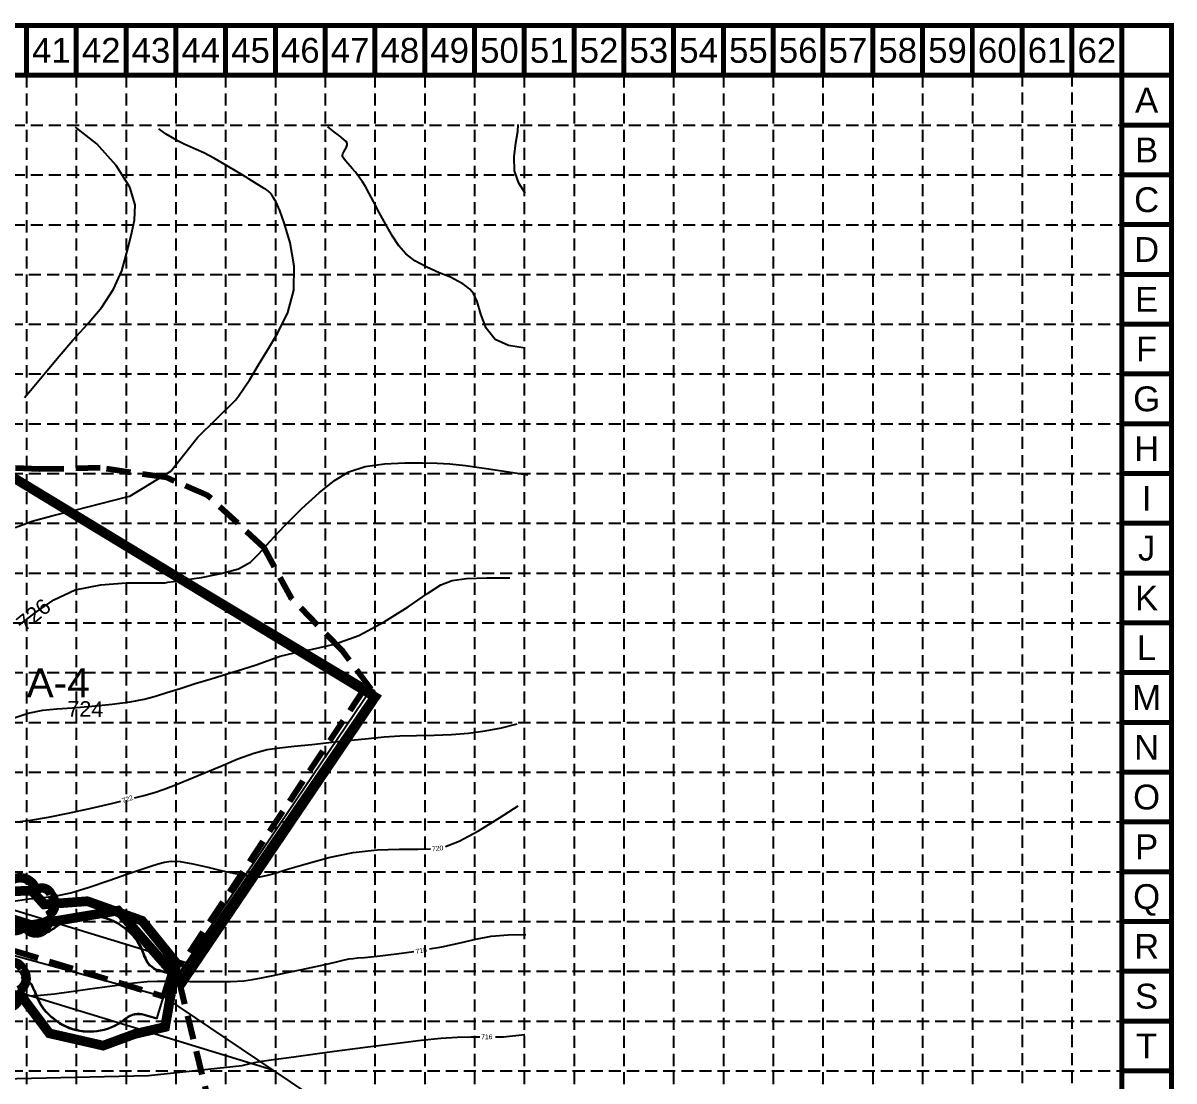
# Model space of a CAD drawing. Extents: x 3769 to 7071, y 3587 to 5652.
# Drawn here: x 5880 to 7071, y 4558 to 5652 of the extents above; entities that cross this region are included whole.
import ezdxf
from ezdxf.enums import TextEntityAlignment as Align

# ---------------------------------------------------------------- set-up
doc = ezdxf.new("R2010")
doc.units = 0
doc.header["$LTSCALE"] = 100
doc.header["$MEASUREMENT"] = 0
doc.linetypes.add('DASHED2', pattern=[0.375, 0.25, -0.125])
doc.linetypes.add('HIDDEN', pattern=[0.375, 0.25, -0.125])
doc.layers.get('0').update_dxf_attribs({"linetype": 'CONTINUOUS'})
for name, color, linetype in [('ADJACENT', 3, 'CONTINUOUS'), ('BASE', 7, 'CONTINUOUS'), ('BOUNDARY', 1, 'CONTINUOUS'), ('DRAINAGE', 12, 'DASHED2'), ('EC', 43, 'CONTINUOUS'), ('GRID', 254, 'HIDDEN'), ('LEGEND', 7, 'CONTINUOUS'), ('Limits of disturbance', 1, 'CONTINUOUS'), ('LOTLINE', 5, 'CONTINUOUS'), ('PC', 43, 'CONTINUOUS')]:
    doc.layers.add(name, color=color, linetype=linetype)
doc.styles.get("Standard").update_dxf_attribs({"font": 'ARIAL.TTF'})

msp = doc.modelspace()

# ---------------------------------------------------------------- linework, layer by layer
at = {"color": 7}
for p, q in [((5892.2, 4711.1), (5387.7, 4865.3)), ((5892.3, 4711.6), (5387.8, 4865.8)), ((6018.1, 4621.9), (6032.4, 4668.7)), ((6032.2, 4668.3), (6019.3, 4672.2)), ((6032.4, 4668.7), (6019.5, 4672.7)), ((6018.1, 4621.9), (6005.1, 4625.8)), ((6018.2, 4622.4), (6005.3, 4626.3))]:
    msp.add_line(p, q, dxfattribs=at)
msp.add_lwpolyline([(5276.6, 5540.5), (6243.5, 4961.4), (6026.4, 4644.6), (5047.3, 4913.3), (5057.1, 5540.5)], dxfattribs=at)
for centre, radius, start, end in [((5948.7, 4668.7), 60, 16.7969, 129.2031), ((5948.7, 4668.7), 59.5, 16.7969, 129.2031), ((5898.2, 4730.7), 20, 253, 309.2031), ((5898.2, 4730.7), 20.5, 253, 309.2031), ((6025.3, 4691.8), 20.5, 196.7969, 253), ((6025.3, 4691.8), 20, 196.7969, 253), ((5872.1, 4645.6), 20, 16.7969, 73), ((5872.1, 4645.6), 20.5, 16.7969, 73), ((5948.7, 4668.7), 60, 196.7969, 309.2031), ((5948.7, 4668.7), 59.5, 196.7969, 309.2031), ((5999.3, 4606.7), 20.5, 73, 129.2031), ((5999.3, 4606.7), 20, 73, 129.2031)]:
    msp.add_arc(centre, radius, start, end, dxfattribs=at)
at = {"layer": 'ADJACENT', "color": 7}
msp.add_line((6138.2, 4568.9), (6190.9, 4533.3), dxfattribs=at)
at = {"layer": 'BASE', "color": 9}
msp.add_line((7016.4, 5598.2), (7016.4, 3641.2), dxfattribs=at)
at = {"layer": 'BASE', "const_width": 5.15}
for points in [[(3771.9, 3589.7), (7067.9, 3589.7), (7067.9, 5649.7), (3771.9, 5649.7)], [(3823.4, 3641.2), (7016.4, 3641.2), (7016.4, 5598.2), (3823.4, 5598.2)]]:
    msp.add_lwpolyline(points, close=True, dxfattribs=at)
for points in [[(5883.4, 5598.2), (5883.4, 5649.7)], [(5934.9, 5598.2), (5934.9, 5649.7)], [(5986.4, 5598.2), (5986.4, 5649.7)], [(6037.9, 5598.2), (6037.9, 5649.7)], [(6089.4, 5598.2), (6089.4, 5649.7)], [(6140.9, 5598.2), (6140.9, 5649.7)], [(6192.4, 5598.2), (6192.4, 5649.7)], [(6243.9, 5598.2), (6243.9, 5649.7)], [(6295.4, 5598.2), (6295.4, 5649.7)], [(6346.9, 5598.2), (6346.9, 5649.7)], [(6398.4, 5598.2), (6398.4, 5649.7)], [(6449.9, 5598.2), (6449.9, 5649.7)], [(6501.4, 5598.2), (6501.4, 5649.7)], [(6552.9, 5598.2), (6552.9, 5649.7)], [(6604.4, 5598.2), (6604.4, 5649.7)], [(6655.9, 5598.2), (6655.9, 5649.7)], [(6707.4, 5598.2), (6707.4, 5649.7)], [(6758.9, 5598.2), (6758.9, 5649.7)], [(6810.4, 5598.2), (6810.4, 5649.7)], [(6861.9, 5598.2), (6861.9, 5649.7)], [(6913.4, 5598.2), (6913.4, 5649.7)], [(6964.9, 5598.2), (6964.9, 5649.7)], [(7016.4, 5598.2), (7016.4, 5649.7)], [(7067.9, 5598.2), (7067.9, 5649.7)], [(7067.9, 5598.2), (7016.4, 5598.2)], [(7067.9, 5546.7), (7016.4, 5546.7)], [(7067.9, 5495.2), (7016.4, 5495.2)], [(7067.9, 5443.7), (7016.4, 5443.7)], [(7067.9, 5392.2), (7016.4, 5392.2)], [(7067.9, 5340.7), (7016.4, 5340.7)], [(7067.9, 5289.2), (7016.4, 5289.2)], [(7067.9, 5237.7), (7016.4, 5237.7)], [(7067.9, 5186.2), (7016.4, 5186.2)], [(7067.9, 5134.7), (7016.4, 5134.7)], [(7067.9, 5083.2), (7016.4, 5083.2)], [(7067.9, 5031.7), (7016.4, 5031.7)], [(7067.9, 4980.2), (7016.4, 4980.2)], [(7067.9, 4928.7), (7016.4, 4928.7)], [(7067.9, 4877.2), (7016.4, 4877.2)], [(7067.9, 4825.7), (7016.4, 4825.7)], [(7067.9, 4774.2), (7016.4, 4774.2)], [(7067.9, 4722.7), (7016.4, 4722.7)], [(7067.9, 4671.2), (7016.4, 4671.2)], [(7067.9, 4619.7), (7016.4, 4619.7)], [(7067.9, 4568.2), (7016.4, 4568.2)]]:
    msp.add_lwpolyline(points, dxfattribs=at)
at = {"layer": 'BOUNDARY', "color": 7}
for p, q in [((5613.4, 5339.1), (6239.9, 4963)), ((5613.4, 5339.1), (6239.9, 4963)), ((6239.9, 4963), (6025.2, 4645.3)), ((6239.9, 4963), (6025.2, 4645.3)), ((6138.2, 4568.9), (5369, 4804.1)), ((6138.2, 4568.9), (5369, 4804.1)), ((6025.2, 4645.3), (6138.2, 4568.9)), ((6025.2, 4645.3), (6138.2, 4568.9))]:
    msp.add_line(p, q, dxfattribs=at)
at = {"layer": 'DRAINAGE', "color": 3, "lineweight": 80}
for p, q in [((5896.9, 5190.6), (5862.6, 5192)), ((5959.6, 5192), (5896.9, 5190.6)), ((6028.1, 5182), (5959.6, 5192)), ((6070.9, 5163.5), (6028.1, 5182)), ((6129.4, 5109.3), (6070.9, 5163.5)), ((6157.9, 5056.6), (6129.4, 5109.3)), ((6210.7, 5002.4), (6157.9, 5056.6)), ((6239.9, 4963), (6210.7, 5002.4)), ((6231.6, 4961.6), (6042.5, 4676.4)), ((5584.3, 4780.1), (6025.2, 4645.3)), ((6032.4, 4668.7), (6025.2, 4645.3)), ((6101.2, 4418.8), (6039.5, 4668.8))]:
    msp.add_line(p, q, dxfattribs=at)
at = {"layer": 'EC', "color": 44}
for p, q in [((6027.8, 5537.3, 728), (6020.4, 5542.7, 728)), ((6034.3, 5533.4, 728), (6027.8, 5537.3, 728)), ((6198.6, 5542.3, 726), (6195.1, 5545, 726)), ((6202.2, 5539.5, 726), (6198.6, 5542.3, 726)), ((6205.9, 5536.5, 726), (6202.2, 5539.5, 726)), ((6389.7, 5528.4, 724), (6391.6, 5540.1, 724)), ((6391.6, 5540.1, 724), (6392, 5547.2, 724)), ((6040.5, 5530, 728), (6034.3, 5533.4, 728)), ((6046.6, 5527, 728), (6040.5, 5530, 728)), ((6052.7, 5524.2, 728), (6046.6, 5527, 728)), ((6209.3, 5533.7, 726), (6205.9, 5536.5, 726)), ((6212.1, 5531.4, 726), (6209.3, 5533.7, 726)), ((6214.1, 5529.6, 726), (6212.1, 5531.4, 726)), ((6215.1, 5528.1, 726), (6214.1, 5529.6, 726)), ((6214.4, 5523.9, 726), (6215.2, 5526.3, 726)), ((6215.2, 5526.3, 726), (6215.1, 5528.1, 726)), ((6387.9, 5513.9, 724), (6389.7, 5528.4, 724)), ((6059.1, 5521.5, 728), (6052.7, 5524.2, 728)), ((6067, 5517.9, 728), (6059.1, 5521.5, 728)), ((6077.8, 5512.2, 728), (6067, 5517.9, 728)), ((6210.2, 5515.5, 726), (6210.7, 5517, 726)), ((6210.5, 5513.9, 726), (6210.2, 5515.5, 726)), ((6211.6, 5512, 726), (6210.5, 5513.9, 726)), ((6210.7, 5517, 726), (6211.7, 5518.9, 726)), ((6211.7, 5518.9, 726), (6213.1, 5521.3, 726)), ((6213.1, 5521.3, 726), (6214.4, 5523.9, 726)), ((6388.4, 5499.2, 724), (6387.9, 5513.9, 724)), ((6092.1, 5503.9, 728), (6077.8, 5512.2, 728)), ((6107.1, 5494.8, 728), (6092.1, 5503.9, 728)), ((6213.5, 5509.7, 726), (6211.6, 5512, 726)), ((6215.8, 5507.1, 726), (6213.5, 5509.7, 726)), ((6218.2, 5504.3, 726), (6215.8, 5507.1, 726)), ((6220.8, 5501.3, 726), (6218.2, 5504.3, 726)), ((6223.3, 5498.2, 726), (6220.8, 5501.3, 726)), ((6119.4, 5487.2, 728), (6107.1, 5494.8, 728)), ((6225.8, 5495.1, 726), (6223.3, 5498.2, 726)), ((6228.3, 5491.8, 726), (6225.8, 5495.1, 726)), ((6231, 5487.9, 726), (6228.3, 5491.8, 726)), ((6392.6, 5486.5, 724), (6388.4, 5499.2, 724)), ((6126.5, 5482.9, 728), (6119.4, 5487.2, 728)), ((6129.3, 5481.1, 728), (6126.5, 5482.9, 728)), ((6130.1, 5480.6, 728), (6129.3, 5481.1, 728)), ((6130.6, 5480.4, 728), (6130.1, 5480.6, 728)), ((6131, 5480.1, 728), (6130.6, 5480.4, 728)), ((6131.4, 5479.8, 728), (6131, 5480.1, 728)), ((6131.8, 5479.6, 728), (6131.4, 5479.8, 728)), ((6132.1, 5479.3, 728), (6131.8, 5479.6, 728)), ((6132.5, 5479.1, 728), (6132.1, 5479.3, 728)), ((6132.8, 5478.8, 728), (6132.5, 5479.1, 728)), ((6133.1, 5478.6, 728), (6132.8, 5478.8, 728)), ((6133.5, 5478.3, 728), (6133.1, 5478.6, 728)), ((6133.7, 5478.1, 728), (6133.5, 5478.3, 728)), ((6134, 5477.9, 728), (6133.7, 5478.1, 728)), ((6134.3, 5477.6, 728), (6134, 5477.9, 728)), ((6134.6, 5477.4, 728), (6134.3, 5477.6, 728)), ((6134.8, 5477.2, 728), (6134.6, 5477.4, 728)), ((6135.1, 5477, 728), (6134.8, 5477.2, 728)), ((6234, 5483, 726), (6231, 5487.9, 726)), ((6237.7, 5476.6, 726), (6234, 5483, 726)), ((6399.2, 5476.2, 724), (6392.6, 5486.5, 724)), ((6135.3, 5476.7, 728), (6135.1, 5477, 728)), ((6135.5, 5476.5, 728), (6135.3, 5476.7, 728)), ((6135.7, 5476.3, 728), (6135.5, 5476.5, 728)), ((6135.9, 5476.1, 728), (6135.7, 5476.3, 728)), ((6136.1, 5475.9, 728), (6135.9, 5476.1, 728)), ((6136.3, 5475.7, 728), (6136.1, 5475.9, 728)), ((6136.5, 5475.5, 728), (6136.3, 5475.7, 728)), ((6136.7, 5475.3, 728), (6136.5, 5475.5, 728)), ((6136.8, 5475.1, 728), (6136.7, 5475.3, 728)), ((6137.1, 5474.7, 728), (6136.8, 5475.1, 728)), ((6137.7, 5473.7, 728), (6137.1, 5474.7, 728)), ((6139.1, 5471.4, 728), (6137.7, 5473.7, 728)), ((6141.6, 5466.8, 728), (6139.1, 5471.4, 728)), ((6145.4, 5458.4, 728), (6141.6, 5466.8, 728)), ((6242.4, 5467.8, 726), (6237.7, 5476.6, 726)), ((6248.4, 5456.4, 726), (6242.4, 5467.8, 726)), ((6150.3, 5444.7, 728), (6145.4, 5458.4, 728)), ((6255.1, 5443.8, 726), (6248.4, 5456.4, 726)), ((6156.1, 5424.8, 728), (6150.3, 5444.7, 728)), ((6262, 5431.8, 726), (6255.1, 5443.8, 726)), ((6268.5, 5421.7, 726), (6262, 5431.8, 726)), ((6160.3, 5400.9, 728), (6156.1, 5424.8, 728)), ((6275.9, 5413.4, 726), (6268.5, 5421.7, 726)), ((6285.3, 5406.2, 726), (6275.9, 5413.4, 726)), ((6297.5, 5399.7, 726), (6285.3, 5406.2, 726)), ((6160.1, 5376, 728), (6160.3, 5400.9, 728)), ((6310.5, 5394, 726), (6297.5, 5399.7, 726)), ((6321.9, 5389.2, 726), (6310.5, 5394, 726)), ((6329.7, 5385.3, 726), (6321.9, 5389.2, 726)), ((6334.8, 5382.3, 726), (6329.7, 5385.3, 726)), ((6338.5, 5379.7, 726), (6334.8, 5382.3, 726)), ((6153.7, 5352.8, 728), (6160.1, 5376, 728)), ((6342.1, 5377, 726), (6338.5, 5379.7, 726)), ((6345.8, 5372.5, 726), (6342.1, 5377, 726)), ((6349.5, 5364.1, 726), (6345.8, 5372.5, 726)), ((6353.4, 5351.1, 726), (6349.5, 5364.1, 726)), ((6143.5, 5331.9, 728), (6153.7, 5352.8, 728)), ((6359, 5336.5, 726), (6353.4, 5351.1, 726)), ((6368.1, 5324.7, 726), (6359, 5336.5, 726)), ((6132.7, 5313.9, 728), (6143.5, 5331.9, 728)), ((6381.9, 5318.5, 726), (6368.1, 5324.7, 726)), ((6123.5, 5298.5, 728), (6132.7, 5313.9, 728)), ((6399.2, 5315.9, 726), (6381.9, 5318.5, 726)), ((6114.4, 5283.5, 728), (6123.5, 5298.5, 728)), ((6102.8, 5266.3, 728), (6114.4, 5283.5, 728)), ((6099.7, 5262.1, 728), (6102.8, 5266.3, 728)), ((6060.3, 5223.5, 728), (6099.7, 5262.1, 728)), ((6032.8, 5188.7, 728), (6060.3, 5223.5, 728)), ((6216.9, 5188, 726), (6233.7, 5193.5, 726)), ((6233.7, 5193.5, 726), (6253.7, 5196.3, 726)), ((6253.7, 5196.3, 726), (6274.7, 5197.1, 726)), ((6274.7, 5197.1, 726), (6293.5, 5197.1, 726)), ((6293.5, 5197.1, 726), (6308.2, 5196.8, 726)), ((6308.2, 5196.8, 726), (6321.5, 5196.1, 726)), ((6321.5, 5196.1, 726), (6337.5, 5194.4, 726)), ((6337.5, 5194.4, 726), (6358.9, 5191.4, 726)), ((6358.9, 5191.4, 726), (6382, 5187.9, 726)), ((5990.3, 5162.9, 728), (6032.8, 5188.7, 728)), ((6202, 5179, 726), (6216.9, 5188, 726)), ((6382, 5187.9, 726), (6401.9, 5184.7, 726)), ((6186.3, 5166.3, 726), (6202, 5179, 726)), ((5960.5, 5155.2, 728), (5987.1, 5162, 728)), ((5987.1, 5162, 728), (5990.3, 5162.9, 728)), ((6168.4, 5149.9, 726), (6186.3, 5166.3, 726)), ((5909.6, 5142.6, 728), (5933.3, 5148.4, 728)), ((5933.3, 5148.4, 728), (5960.5, 5155.2, 728)), ((6150.2, 5132.2, 726), (6168.4, 5149.9, 726)), ((5871.6, 5130.2, 728), (5889.3, 5137, 728)), ((5889.3, 5137, 728), (5909.6, 5142.6, 728)), ((6135, 5116, 726), (6150.2, 5132.2, 726)), ((6124.3, 5103.5, 726), (6135, 5116, 726)), ((6115.1, 5094.4, 726), (6124.3, 5103.5, 726)), ((6084.9, 5082.6, 726), (6102.9, 5087.7, 726)), ((6102.9, 5087.7, 726), (6115.1, 5094.4, 726)), ((5960.2, 5071.2, 726), (5986.7, 5073, 726)), ((5986.7, 5073, 726), (6007.8, 5073.1, 726)), ((6007.8, 5073.1, 726), (6019.7, 5073, 726)), ((6019.7, 5073, 726), (6024.9, 5073, 726)), ((6024.9, 5073, 726), (6027, 5073.2, 726)), ((6027, 5073.2, 726), (6029.8, 5073.7, 726)), ((6029.8, 5073.7, 726), (6035.6, 5074.5, 726)), ((6035.6, 5074.5, 726), (6046.9, 5076.2, 726)), ((6046.9, 5076.2, 726), (6064.6, 5078.8, 726)), ((6064.6, 5078.8, 726), (6084.9, 5082.6, 726)), ((6312.1, 5071.1, 724), (6323.7, 5075.6, 724)), ((6323.7, 5075.6, 724), (6338.5, 5077.5, 724)), ((6338.5, 5077.5, 724), (6359.7, 5078.2, 724)), ((6359.7, 5078.2, 724), (6383.5, 5078.2, 724)), ((5911.6, 5055.6, 726), (5933.8, 5065.8, 726)), ((5933.8, 5065.8, 726), (5960.2, 5071.2, 726)), ((6278.1, 5048.4, 724), (6298.2, 5062.2, 724)), ((6298.2, 5062.2, 724), (6312.1, 5071.1, 724)), ((5892.9, 5042.5, 726), (5911.6, 5055.6, 726)), ((5875.8, 5029.3, 726), (5892.9, 5042.5, 726)), ((6253.4, 5032.6, 724), (6278.1, 5048.4, 724)), ((6227.1, 5018.7, 724), (6253.4, 5032.6, 724)), ((6202, 5009.7, 724), (6227.1, 5018.7, 724)), ((6160.5, 5000.8, 724), (6179.4, 5004.4, 724)), ((6179.4, 5004.4, 724), (6202, 5009.7, 724)), ((6121.1, 4988.4, 724), (6133.4, 4992.9, 724)), ((6133.4, 4992.9, 724), (6145.7, 4997.1, 724)), ((6145.7, 4997.1, 724), (6160.5, 5000.8, 724)), ((6074.5, 4973.9, 724), (6091.1, 4978.9, 724)), ((6091.1, 4978.9, 724), (6106.9, 4983.8, 724)), ((6106.9, 4983.8, 724), (6121.1, 4988.4, 724)), ((6042.3, 4963.9, 724), (6057.9, 4968.8, 724)), ((6057.9, 4968.8, 724), (6074.5, 4973.9, 724)), ((6005.2, 4952.8, 724), (6016.8, 4955.8, 724)), ((6016.8, 4955.8, 724), (6028.5, 4959.5, 724)), ((6028.5, 4959.5, 724), (6042.3, 4963.9, 724)), ((5885, 4938.1, 724), (5900.3, 4941.3, 724)), ((5900.3, 4941.3, 724), (5914.7, 4942.8, 724)), ((5914.7, 4942.8, 724), (5931, 4943.8, 724)), ((5931, 4943.8, 724), (5950.9, 4945.4, 724)), ((5950.9, 4945.4, 724), (5971.9, 4947.6, 724)), ((5971.9, 4947.6, 724), (5990.8, 4950.1, 724)), ((5990.8, 4950.1, 724), (6005.2, 4952.8, 724)), ((5866.7, 4932, 724), (5885, 4938.1, 724)), ((6323, 4916.2, 722), (6340.7, 4917.6, 722)), ((6340.7, 4917.6, 722), (6357.9, 4919.9, 722)), ((6357.9, 4919.9, 722), (6374.8, 4923.2, 722)), ((6374.8, 4923.2, 722), (6391.2, 4927.3, 722)), ((6160.2, 4904, 722), (6178.7, 4905.8, 722)), ((6178.7, 4905.8, 722), (6199.2, 4908.1, 722)), ((6199.2, 4908.1, 722), (6219.3, 4910.3, 722)), ((6219.3, 4910.3, 722), (6237.2, 4912.2, 722)), ((6237.2, 4912.2, 722), (6253.5, 4913.8, 722)), ((6253.5, 4913.8, 722), (6269.8, 4914.8, 722)), ((6269.8, 4914.8, 722), (6287, 4915.2, 722)), ((6287, 4915.2, 722), (6305, 4915.6, 722)), ((6305, 4915.6, 722), (6323, 4916.2, 722)), ((6102.2, 4891.1, 722), (6118.6, 4897, 722)), ((6118.6, 4897, 722), (6132.3, 4900.6, 722)), ((6132.3, 4900.6, 722), (6145.3, 4902.5, 722)), ((6145.3, 4902.5, 722), (6160.2, 4904, 722)), ((6066.8, 4876.1, 722), (6084.4, 4883.6, 722)), ((6084.4, 4883.6, 722), (6102.2, 4891.1, 722)), ((6051.1, 4869.5, 722), (6066.8, 4876.1, 722)), ((6015.7, 4856.3, 722), (6025.9, 4859.7, 722)), ((6025.9, 4859.7, 722), (6037.5, 4864, 722)), ((6037.5, 4864, 722), (6051.1, 4869.5, 722)), ((5971.4, 4844.9, 722), (5981.1, 4847.3, 722)), ((5995.3, 4850.8, 722), (6004.8, 4853.2, 722)), ((6004.8, 4853.2, 722), (6015.7, 4856.3, 722)), ((5906.3, 4830.6, 722), (5926.7, 4834.7, 722)), ((5926.7, 4834.7, 722), (5949.1, 4839.7, 722)), ((5949.1, 4839.7, 722), (5971.4, 4844.9, 722)), ((5870.8, 4825.6, 722), (5887.9, 4827.6, 722)), ((5887.9, 4827.6, 722), (5906.3, 4830.6, 722)), ((6331.9, 4700.8, 718), (6348.1, 4704.6, 718)), ((6348.1, 4704.6, 718), (6364, 4707.4, 718)), ((6364, 4707.4, 718), (6381.6, 4708.8, 718)), ((6381.6, 4708.8, 718), (6400, 4709.2, 718)), ((6266.2, 4689.3, 718), (6284, 4691.8, 718)), ((6300.3, 4694.4, 718), (6313, 4696.6, 718)), ((6313, 4696.6, 718), (6331.9, 4700.8, 718)), ((6195.4, 4679, 718), (6205.5, 4681.4, 718)), ((6205.5, 4681.4, 718), (6212.5, 4683.1, 718)), ((6212.5, 4683.1, 718), (6217.4, 4684.1, 718)), ((6217.4, 4684.1, 718), (6221.3, 4684.6, 718)), ((6221.3, 4684.6, 718), (6225.7, 4685, 718)), ((6225.7, 4685, 718), (6233.1, 4685.5, 718)), ((6233.1, 4685.5, 718), (6246.1, 4686.8, 718)), ((6246.1, 4686.8, 718), (6266.2, 4689.3, 718)), ((6138.6, 4667, 718), (6153.1, 4669.8, 718)), ((6153.1, 4669.8, 718), (6168.3, 4673, 718)), ((6168.3, 4673, 718), (6182.7, 4676.1, 718)), ((6182.7, 4676.1, 718), (6195.4, 4679, 718)), ((5951.5, 4653.3, 718), (5974.8, 4656.6, 718)), ((5974.8, 4656.6, 718), (5994.7, 4659.2, 718)), ((5994.7, 4659.2, 718), (6008.3, 4660.6, 718)), ((6008.3, 4660.6, 718), (6019.1, 4661.1, 718)), ((6019.1, 4661.1, 718), (6032.7, 4661, 718)), ((6032.7, 4661, 718), (6052.5, 4660.8, 718)), ((6052.5, 4660.8, 718), (6075, 4660.6, 718)), ((6075, 4660.6, 718), (6094.8, 4660.8, 718)), ((6094.8, 4660.8, 718), (6108.1, 4661.5, 718)), ((6108.1, 4661.5, 718), (6117.3, 4662.7, 718)), ((6117.3, 4662.7, 718), (6126.5, 4664.5, 718)), ((6126.5, 4664.5, 718), (6138.6, 4667, 718)), ((5864.4, 4645.4, 718), (5882.8, 4645.8, 718)), ((5882.8, 4645.8, 718), (5897.9, 4646.6, 718)), ((5897.9, 4646.6, 718), (5912.4, 4648, 718)), ((5912.4, 4648, 718), (5929.6, 4650.3, 718)), ((5929.6, 4650.3, 718), (5951.5, 4653.3, 718)), ((6250.8, 4594.8, 716), (6270, 4597.3, 716)), ((6270, 4597.3, 716), (6291.8, 4600, 716)), ((6291.8, 4600, 716), (6312.2, 4602.1, 716)), ((6312.2, 4602.1, 716), (6328.8, 4603.2, 716)), ((6328.8, 4603.2, 716), (6343.2, 4603.5, 716)), ((6343.2, 4603.5, 716), (6352.3, 4603.4, 716)), ((6368.6, 4603.5, 716), (6377, 4603.5, 716)), ((6377, 4603.5, 716), (6399.1, 4605.9, 716)), ((6159.9, 4582.7, 716), (6184.6, 4586, 716)), ((6184.6, 4586, 716), (6207.3, 4589.1, 716)), ((6207.3, 4589.1, 716), (6223.6, 4591.3, 716)), ((6223.6, 4591.3, 716), (6236.5, 4593, 716)), ((6236.5, 4593, 716), (6250.8, 4594.8, 716)), ((6009.8, 4563.5, 716), (6106.6, 4573.7, 716)), ((6106.6, 4573.7, 716), (6110.8, 4574.8, 716)), ((6110.8, 4574.8, 716), (6114.8, 4575.8, 716)), ((6114.8, 4575.8, 716), (6118.1, 4576.6, 716)), ((6118.1, 4576.6, 716), (6121.1, 4577.2, 716)), ((6121.1, 4577.2, 716), (6126.9, 4578.1, 716)), ((6126.9, 4578.1, 716), (6139.1, 4579.8, 716)), ((6139.1, 4579.8, 716), (6159.9, 4582.7, 716)), ((5858.4, 4560.1, 716), (6009.8, 4563.5, 716))]:
    msp.add_line(p, q, dxfattribs=at)
at = {"layer": 'GRID', "color": 252, "linetype": 'HIDDEN', "ltscale": 0.5}
for p, q in [((5883.4, 5598.2), (5883.4, 3795.5)), ((5934.9, 5598.2), (5934.9, 3795.5)), ((5986.4, 5598.2), (5986.4, 3795.5)), ((6037.9, 5598.2), (6037.9, 3795.5)), ((6089.4, 5598.2), (6089.4, 3795.5)), ((6140.9, 5598.2), (6140.9, 3795.5)), ((6192.4, 5598.2), (6192.4, 3795.5)), ((6243.9, 5598.2), (6243.9, 3795.5)), ((6295.4, 5598.2), (6295.4, 3795.5)), ((6346.9, 5598.2), (6346.9, 3795.5)), ((6398.4, 5598.2), (6398.4, 3795.5)), ((6449.9, 5598.2), (6449.9, 3795.5)), ((6501.4, 5598.2), (6501.4, 3795.5)), ((6552.9, 5598.2), (6552.9, 3795.5)), ((6604.4, 5598.2), (6604.4, 3795.5)), ((6655.9, 5598.2), (6655.9, 3795.5)), ((6707.4, 5598.2), (6707.4, 3795.5)), ((6758.9, 5598.2), (6758.9, 3795.5)), ((6810.4, 5598.2), (6810.4, 3795.5)), ((6861.9, 5598.2), (6861.9, 3795.5)), ((6913.3, 5599.1), (6913.3, 3795.5)), ((6964.8, 5599.1), (6964.8, 3795.5)), ((3825.3, 5546.6), (7018.3, 5546.6)), ((3825.3, 5495.1), (7018.3, 5495.1)), ((3825.3, 5443.6), (7018.3, 5443.6)), ((3823.4, 5392.2), (7016.4, 5392.2)), ((3823.4, 5340.7), (7016.4, 5340.7)), ((3823.4, 5289.2), (7016.4, 5289.2)), ((3823.4, 5237.7), (7016.4, 5237.7)), ((3823.4, 5186.2), (7016.4, 5186.2)), ((3823.4, 5134.7), (7016.4, 5134.7)), ((3823.4, 5083.2), (7016.4, 5083.2)), ((3823.4, 5031.7), (7016.4, 5031.7)), ((3823.4, 4980.2), (7016.4, 4980.2)), ((3823.4, 4928.7), (7016.4, 4928.7)), ((3823.4, 4877.2), (7016.4, 4877.2)), ((3823.4, 4825.7), (7016.4, 4825.7)), ((3823.4, 4774.2), (7016.4, 4774.2)), ((3823.4, 4722.7), (7016.4, 4722.7)), ((3823.4, 4671.2), (7016.4, 4671.2)), ((3823.4, 4619.7), (7016.4, 4619.7)), ((3823.4, 4568.2), (7016.4, 4568.2))]:
    msp.add_line(p, q, dxfattribs=at)
at = {"layer": 'LEGEND', "color": 170, "ltscale": 100, "const_width": 9.77}
for points in [[(5866.1, 4764.3, 0.520567), (5866.1, 4764.3, 0.765195), (5841.5, 4762, 0.417879), (5834, 4743.5, 0.6649), (5856.1, 4730.6, 0.744833), (5881.7, 4717.9, 0.975642), (5904.9, 4728.5, 0.520567), (5908.9, 4750.6, 0.520567), (5893.3, 4755.2, 0.540264), (5866.1, 4764.3)], [(5836.3, 4687.1, 0.520567), (5836.3, 4687.1, 0.765195), (5811.7, 4684.9, 0.417879), (5804.2, 4666.3, 0.6649), (5826.3, 4653.5, 0.744833), (5851.9, 4640.8, 0.975642), (5875.1, 4651.3, 0.520567), (5879.1, 4673.5, 0.520567), (5863.5, 4678.1, 0.540264), (5836.3, 4687.1)]]:
    msp.add_lwpolyline(points, format="xyb", close=True, dxfattribs=at)
at = {"layer": 'Limits of disturbance', "color": 13, "linetype": 'DASHED2', "ltscale": 0.8, "const_width": 10}
msp.add_lwpolyline([(5318.2, 4901.7), (5326, 5511.8), (6244.1, 4955), (6043.8, 4659), (5978.2, 4734), (5888.3, 4719)], close=True, dxfattribs=at)
at = {"layer": 'Limits of disturbance', "color": 1, "linetype": 'DASHED2', "const_width": 10}
msp.add_lwpolyline([(5873.6, 4651.7), (5907.1, 4607), (5962.8, 4594.3), (5995.6, 4606.4), (6026.8, 4613.6), (6038.5, 4679.6), (6003, 4723.5), (5946.4, 4743.7), (5901.7, 4740.4), (5889, 4754.5), (5856.8, 4753.9)], dxfattribs=at)
at = {"layer": 'LOTLINE', "color": 7}
msp.add_line((6048.6, 4680), (5392.4, 4880.6), dxfattribs=at)
at = {"layer": 'PC', "color": 44}
for p, q in [((5956.3, 5527.2, 730), (5934.2, 5544.7, 730)), ((5976.2, 5504.9, 730), (5956.3, 5527.2, 730)), ((5990.3, 5482.6, 730), (5976.2, 5504.9, 730)), ((5996, 5464.2, 730), (5990.3, 5482.6, 730)), ((5995.3, 5448.3, 730), (5996, 5464.2, 730)), ((5991.6, 5432.5, 730), (5995.3, 5448.3, 730)), ((5987.4, 5414.8, 730), (5991.6, 5432.5, 730)), ((5982, 5395.9, 730), (5987.4, 5414.8, 730)), ((5973.6, 5376.8, 730), (5982, 5395.9, 730)), ((5961.3, 5358.4, 730), (5973.6, 5376.8, 730)), ((5946.5, 5340.9, 730), (5961.3, 5358.4, 730)), ((5931.3, 5324.1, 730), (5946.5, 5340.9, 730)), ((5917.2, 5307.7, 730), (5931.3, 5324.1, 730)), ((5903.1, 5290.7, 730), (5917.2, 5307.7, 730)), ((5887.4, 5272, 730), (5903.1, 5290.7, 730)), ((5881.3, 5264.9, 730), (5887.4, 5272, 730)), ((6372.7, 4830, 720), (6392, 4842.3, 720)), ((6351, 4816.7, 720), (6372.7, 4830, 720)), ((6331.1, 4805.9, 720), (6351, 4816.7, 720)), ((6316.9, 4800.3, 720), (6331.1, 4805.9, 720)), ((6172.6, 4782.5, 720), (6196.1, 4788.9, 720)), ((6196.1, 4788.9, 720), (6221.4, 4794.1, 720)), ((6221.4, 4794.1, 720), (6246.3, 4796.9, 720)), ((6246.3, 4796.9, 720), (6269.1, 4797.7, 720)), ((6269.1, 4797.7, 720), (6288.1, 4797.7, 720)), ((6288.1, 4797.7, 720), (6301.5, 4797.8, 720)), ((5987.3, 4771.8, 720), (6001.7, 4776.6, 720)), ((6001.7, 4776.6, 720), (6012.1, 4779.9, 720)), ((6012.1, 4779.9, 720), (6019.8, 4782.3, 720)), ((6019.8, 4782.3, 720), (6026.2, 4784.2, 720)), ((6026.2, 4784.2, 720), (6033, 4785.3, 720)), ((6033, 4785.3, 720), (6042.4, 4784.8, 720)), ((6042.4, 4784.8, 720), (6055.5, 4782.4, 720)), ((6055.5, 4782.4, 720), (6070.9, 4778.9, 720)), ((6070.9, 4778.9, 720), (6086.1, 4775.3, 720)), ((6086.1, 4775.3, 720), (6099.2, 4772.4, 720)), ((6140.7, 4772.9, 720), (6153.6, 4776.8, 720)), ((6153.6, 4776.8, 720), (6172.6, 4782.5, 720)), ((5948.1, 4758.2, 720), (5968.6, 4765.2, 720)), ((5968.6, 4765.2, 720), (5987.3, 4771.8, 720)), ((6099.2, 4772.4, 720), (6109.7, 4770.5, 720)), ((6109.7, 4770.5, 720), (6117.3, 4769.3, 720)), ((6117.3, 4769.3, 720), (6122, 4768.8, 720)), ((6122, 4768.8, 720), (6125.2, 4769, 720)), ((6125.2, 4769, 720), (6128.3, 4769.7, 720)), ((6128.3, 4769.7, 720), (6132.9, 4770.8, 720)), ((6132.9, 4770.8, 720), (6140.7, 4772.9, 720)), ((5914.2, 4749.3, 720), (5929.2, 4752.5, 720)), ((5929.2, 4752.5, 720), (5948.1, 4758.2, 720)), ((5867.3, 4743.3, 720), (5886.2, 4746.1, 720)), ((5886.2, 4746.1, 720), (5901, 4747.7, 720)), ((5901, 4747.7, 720), (5914.2, 4749.3, 720))]:
    msp.add_line(p, q, dxfattribs=at)

# ---------------------------------------------------------------- texts
at = {"layer": 'BASE'}
for s, height, p in [('41', 25.75, (5909.2, 5624)), ('42', 25.75, (5960.7, 5624)), ('43', 25.75, (6012.2, 5624)), ('44', 25.75, (6063.7, 5624)), ('45', 25.75, (6115.2, 5624)), ('46', 25.75, (6166.7, 5624)), ('47', 25.75, (6218.2, 5624)), ('48', 25.75, (6269.7, 5624)), ('49', 25.75, (6321.2, 5624)), ('50', 25.75, (6372.7, 5624)), ('51', 25.75, (6424.2, 5624)), ('52', 25.75, (6475.7, 5624)), ('53', 25.75, (6527.2, 5624)), ('54', 25.75, (6578.7, 5624)), ('55', 25.75, (6630.2, 5624)), ('56', 25.75, (6681.7, 5624)), ('57', 25.75, (6733.2, 5624)), ('58', 25.75, (6784.7, 5624)), ('59', 25.75, (6836.2, 5624)), ('60', 25.75, (6887.7, 5624)), ('61', 25.75, (6939.2, 5624)), ('62', 25.75, (6990.7, 5624)), ('A', 25.7, (7042.2, 5572.5)), ('B', 25.7, (7042.2, 5521)), ('C', 25.7, (7042.2, 5469.5)), ('D', 25.7, (7042.2, 5418)), ('E', 25.7, (7042.2, 5366.5)), ('F', 25.7, (7042.2, 5315)), ('G', 25.7, (7042.2, 5263.5)), ('H', 25.7, (7042.2, 5212)), ('I', 25.7, (7042.2, 5160.5)), ('J', 25.7, (7042.2, 5109)), ('K', 25.7, (7042.2, 5057.5)), ('L', 25.7, (7042.2, 5006)), ('M', 25.7, (7042.2, 4954.5)), ('N', 25.7, (7042.2, 4903)), ('O', 25.7, (7042.2, 4851.5)), ('P', 25.7, (7042.2, 4800)), ('Q', 25.7, (7042.2, 4748.5)), ('R', 25.7, (7042.2, 4697)), ('S', 25.7, (7042.2, 4645.5)), ('T', 25.7, (7042.2, 4594))]:
    msp.add_text(s, height=height, dxfattribs=at).set_placement(p, align=Align.MIDDLE_CENTER)
at = {"layer": 'DRAINAGE', "color": 7, "lineweight": 80}
msp.add_text(' A-4', height=30, dxfattribs=at).set_placement((5910.4, 4954.7), align=Align.CENTER)
at = {"layer": 'EC', "color": 44}
for s, height, rotation, p in [('726', 16, 39.0165, (5890.7, 5040.3, 720)), ('724', 16, 359.3426, (5944.3, 4942.6, 720)), ('722', 5, 18.0626, (5987.9, 4849.4, 720)), ('720', 5, 5.36, (6308.8, 4798.4, 730)), ('718', 5, 11.4694, (6291.8, 4692.7, 730)), ('716', 5, 1.2438, (6359.6, 4603.4, 730))]:
    msp.add_text(s, height=height, rotation=rotation, dxfattribs=at).set_placement(p, align=Align.MIDDLE_CENTER)

doc.saveas('drawing.dxf')
